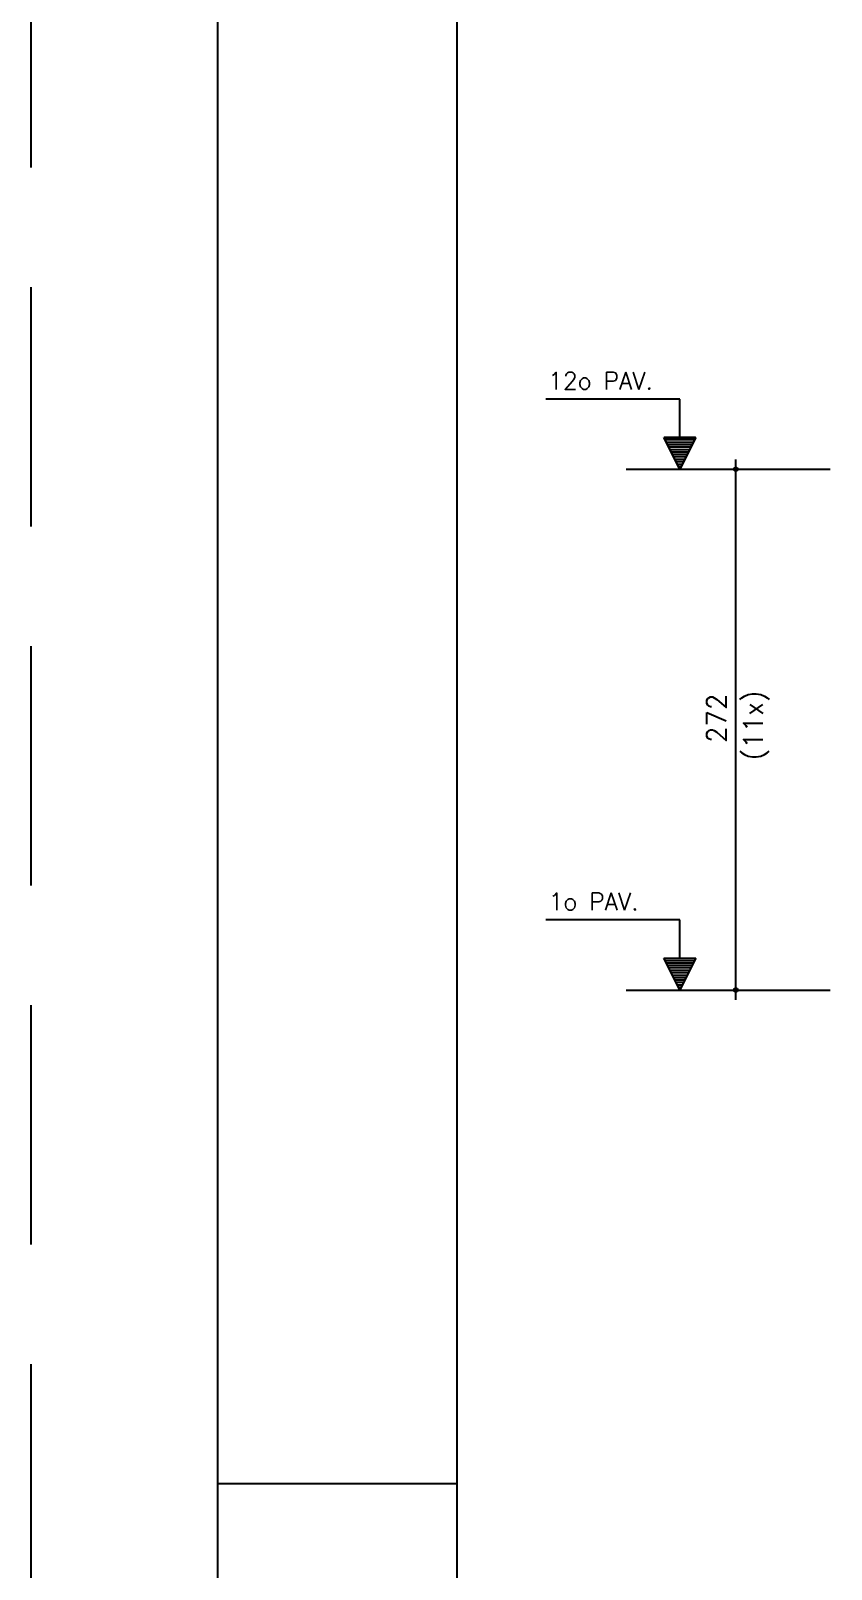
# Model space of a CAD drawing. Extents: x -1.9 to 86, y -1.5 to 60.9.
# Drawn here: x -1.95 to 6.41, y 28.81 to 44.88 of the extents above; entities that cross this region are included whole.
import ezdxf

# ---------------------------------------------------------------- set-up
doc = ezdxf.new("R2010")
doc.units = 0
doc.header["$MEASUREMENT"] = 0
doc.linetypes.add('HIDDEN', pattern=[0.375, 0.25, -0.125])
doc.layers.get('0').update_dxf_attribs({"linetype": 'CONTINUOUS'})
doc.layers.get('Defpoints').update_dxf_attribs({"linetype": 'CONTINUOUS'})
for name, color, linetype in [('ARQ_FOLHA', 7, 'CONTINUOUS'), ('PENA_01', 1, 'CONTINUOUS'), ('PENA_02', 2, 'CONTINUOUS'), ('PENA_03', 3, 'CONTINUOUS')]:
    doc.layers.add(name, color=color, linetype=linetype)
doc.styles.get("Standard").update_dxf_attribs({"font": 'ROMANS.SHX'})

# ---------------------------------------------------------------- blocks, each defined once
blk = doc.blocks.new('FOLHA A1 - 841 X 594')
at = {"layer": 'ARQ_FOLHA', "color": 1}
blk.add_line((-816, 297), (-841, 297), dxfattribs=at)
for points in [[(-841, 0), (0, 0), (0, 594), (-841, 594)], [(-816, 10), (-10, 10), (-10, 584), (-816, 584)]]:
    blk.add_lwpolyline(points, close=True, dxfattribs=at)
at = {"layer": 'Defpoints', "color": 8, "linetype": 'HIDDEN', "ltscale": 100}
blk.add_lwpolyline([(-860.5, 609.5), (-860.5, -15.5), (19.5, -15.5), (19.5, 609.5)], close=True, dxfattribs=at)
blk = doc.blocks.new('*U24')
blk.add_blockref('FOLHA A1 - 841 X 594', (0, 0))

msp = doc.modelspace()

# ---------------------------------------------------------------- linework, layer by layer
at = {"layer": 'PENA_01', "linetype": 'Continuous'}
for p, q in [((4.27, 40.299), (6.401, 40.299)), ((4.27, 34.859), (6.401, 34.859))]:
    msp.add_line(p, q, dxfattribs=at)
at = {"layer": 'PENA_02', "linetype": 'Continuous'}
for centre, radius in [((5.416, 40.299), 0.02), ((5.416, 40.299), 0.01), ((5.416, 34.859), 0.02), ((5.416, 34.859), 0.01)]:
    msp.add_circle(centre, radius, dxfattribs=at)
at = {"layer": 'PENA_03', "linetype": 'Continuous'}
for p, q in [((4.829, 41.031), (3.429, 41.031)), ((4.829, 40.631), (4.829, 41.031)), ((4.831, 40.631), (4.831, 41.032)), ((4.83, 40.299), (4.664, 40.631)), ((4.664, 40.631), (4.829, 40.631)), ((4.83, 40.302), (4.666, 40.629)), ((4.994, 40.629), (4.666, 40.629)), ((4.983, 40.605), (4.677, 40.605)), ((4.97, 40.58), (4.689, 40.58)), ((4.958, 40.554), (4.702, 40.554)), ((4.945, 40.529), (4.715, 40.529)), ((4.932, 40.503), (4.728, 40.503)), ((4.996, 40.631), (4.83, 40.299)), ((4.994, 40.629), (4.83, 40.302)), ((4.831, 40.631), (4.996, 40.631)), ((4.919, 40.478), (4.741, 40.478)), ((4.906, 40.452), (4.753, 40.452)), ((4.894, 40.427), (4.766, 40.427)), ((4.881, 40.401), (4.779, 40.401)), ((4.868, 40.376), (4.792, 40.376)), ((4.855, 40.35), (4.804, 40.35)), ((5.416, 34.758), (5.416, 40.399)), ((4.843, 40.324), (4.817, 40.324)), ((4.829, 35.591), (3.429, 35.591)), ((4.829, 35.191), (4.829, 35.591)), ((4.831, 35.191), (4.831, 35.592)), ((4.83, 34.859), (4.664, 35.191)), ((4.664, 35.191), (4.829, 35.191)), ((4.83, 34.862), (4.666, 35.189)), ((4.994, 35.189), (4.666, 35.189)), ((4.983, 35.165), (4.677, 35.165)), ((4.97, 35.14), (4.689, 35.14)), ((4.958, 35.114), (4.702, 35.114)), ((4.945, 35.089), (4.715, 35.089)), ((4.932, 35.063), (4.728, 35.063)), ((4.919, 35.038), (4.741, 35.038)), ((4.996, 35.191), (4.83, 34.859)), ((4.994, 35.189), (4.83, 34.862)), ((4.831, 35.191), (4.996, 35.191)), ((4.906, 35.012), (4.753, 35.012)), ((4.894, 34.987), (4.766, 34.987)), ((4.881, 34.961), (4.779, 34.961)), ((4.868, 34.936), (4.792, 34.936)), ((4.855, 34.91), (4.804, 34.91)), ((4.843, 34.884), (4.817, 34.884))]:
    msp.add_line(p, q, dxfattribs=at)

# ---------------------------------------------------------------- block references
at = {"xscale": 0.09999999999999938, "yscale": 0.09999999999999938, "zscale": 0.09999999999999938}
msp.add_blockref('*U24', (84.1, 0), dxfattribs=at)

# ---------------------------------------------------------------- texts
at = {"layer": 'PENA_03', "linetype": 'Continuous'}
for s, p in [('12o PAV.', (3.455, 41.133)), ('1o PAV.', (3.459, 35.693))]:
    msp.add_text(s, height=0.18, dxfattribs=at).set_placement(p)
for s, p in [('272', (5.314, 37.44)), ('(11x)', (5.696, 37.26))]:
    msp.add_text(s, height=0.2, rotation=90, dxfattribs=at).set_placement(p)

doc.saveas('drawing.dxf')
